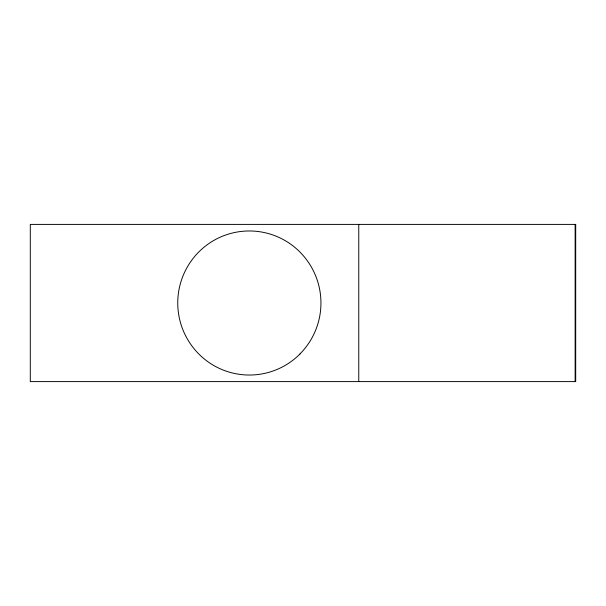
<?xml version="1.0" encoding="UTF-8"?>
<svg xmlns="http://www.w3.org/2000/svg" width="606" height="606" viewBox="0 0 606 606"><rect width="100%" height="100%" fill="white"/><g stroke="black" fill="none" stroke-linecap="round" stroke-linejoin="round"><path stroke-width="0.91" d="M575.132 224.402L575.132 381.598M358.767 224.402L358.767 381.598M575.7 224.402L30.3 224.402L30.3 381.598L575.7 381.598L575.7 224.402M299.97 353.934A72.326 72.326 0 0 0 299.97 252.066A71.319 71.319 0 0 0 198.73 252.035A72.326 72.326 0 0 0 198.753 353.934A71.319 71.319 0 0 0 300 353.965"/></g></svg>
